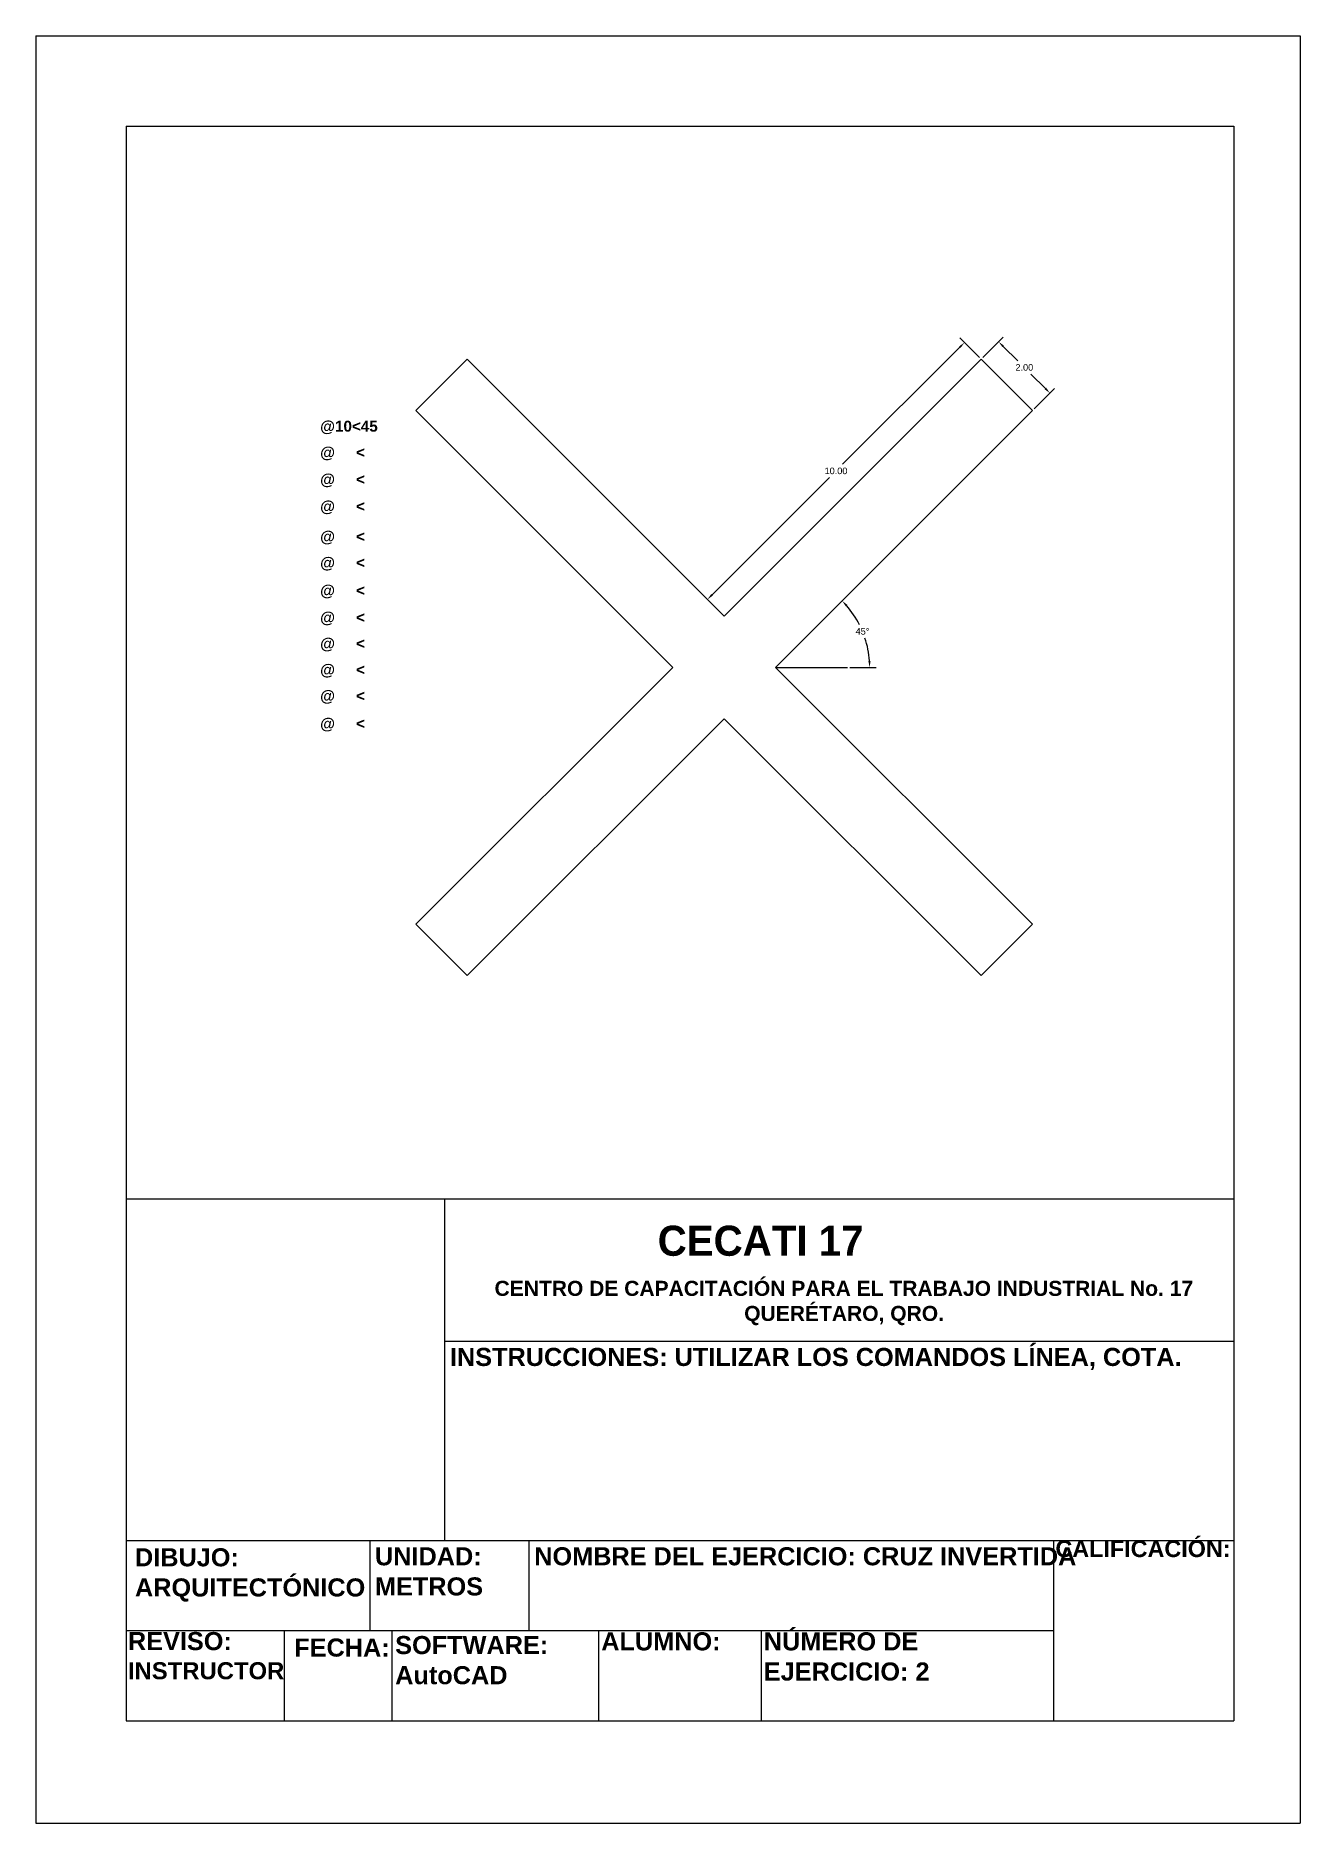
# Model space of a CAD drawing. Header units: inches. Extents: x 57.2 to 92, y 7.5 to 56.7.
import ezdxf

# ---------------------------------------------------------------- set-up
doc = ezdxf.new("R2010")
doc.units = ezdxf.units.IN
doc.header["$MEASUREMENT"] = 0
doc.layers.add('MARGEN', color=7, linetype='Continuous')
doc.styles.get("Standard").update_dxf_attribs({"font": 'arial.ttf'})
doc.dimstyles.get("Standard").update_dxf_attribs({"dimtxt": 0.18, "dimasz": 0.18, "dimexe": 0.18, "dimexo": 0.0625, "dimgap": 0.09, "dimtad": 0, "dimtih": 1, "dimtoh": 1, "dimzin": 0, "dimdsep": 46, "dimtxsty": 'Standard', "dimcen": 0.09, "dimadec": 0, "dimazin": 0, "dimtfac": 1, "dimtofl": 0, "dimtmove": 0, "dimatfit": 3, "dimfxl": 1, "dimtolj": 1, "dimtzin": 0, "dimarcsym": 0})

# ---------------------------------------------------------------- blocks, each defined once
blk = doc.blocks.new('*D1')
at = {"color": 0, "lineweight": -2, "transparency": 16777216}
blk.add_line((79.648, 39.339), (80.377, 39.339), dxfattribs=at)
for start, end in [(26.9224, 41.0168), (3.9832, 18.215)]:
    blk.add_arc((77.608, 39.339), 2.59, start, end, dxfattribs=at)
at = {"color": 0, "transparency": 16777216}
for points in [[(79.54, 41.018), (79.584, 41.059), (79.439, 41.17)], [(80.221, 39.52), (80.161, 39.518), (80.197, 39.339)]]:
    blk.add_solid(points, dxfattribs=at)
at = {"layer": 'Defpoints', "color": 0, "transparency": 16777216}
for p in [(84.679, 46.41), (80.109, 40.009), (77.608, 39.339), (77.608, 39.339), (79.586, 39.339)]:
    blk.add_point(p, dxfattribs=at)
at = {"color": 0, "transparency": 16777216, "insert": (80, 40.33), "char_height": 0.18, "attachment_point": 5}
blk.add_mtext('\\A1;45°', dxfattribs=at)
blk = doc.blocks.new('*D2')
at = {"color": 0, "lineweight": -2, "transparency": 16777216}
for p, q in [((83.309, 47.868), (83.872, 48.432)), ((83.872, 48.177), (84.27, 47.779)), ((85.032, 47.017), (84.634, 47.415)), ((84.723, 46.454), (85.286, 47.017))]:
    blk.add_line(p, q, dxfattribs=at)
at = {"color": 0, "transparency": 16777216}
for points in [[(83.893, 48.198), (83.851, 48.156), (83.745, 48.304)], [(85.053, 47.039), (85.011, 46.996), (85.159, 46.89)]]:
    blk.add_solid(points, dxfattribs=at)
at = {"layer": 'Defpoints', "color": 0, "transparency": 16777216}
for p in [(83.265, 47.824), (85.159, 46.89), (84.679, 46.41)]:
    blk.add_point(p, dxfattribs=at)
at = {"color": 0, "transparency": 16777216, "insert": (84.452, 47.597), "char_height": 0.18, "attachment_point": 5}
blk.add_mtext('\\A1;2.00', dxfattribs=at)
blk = doc.blocks.new('*D3')
at = {"color": 0, "lineweight": -2, "transparency": 16777216}
for p, q in [((83.22, 47.868), (82.678, 48.411)), ((82.678, 48.156), (79.452, 44.93)), ((75.862, 41.339), (79.088, 44.566)), ((76.149, 40.797), (75.607, 41.339))]:
    blk.add_line(p, q, dxfattribs=at)
at = {"color": 0, "transparency": 16777216}
for points in [[(82.657, 48.177), (82.699, 48.135), (82.805, 48.283)], [(75.84, 41.361), (75.883, 41.318), (75.734, 41.212)]]:
    blk.add_solid(points, dxfattribs=at)
at = {"layer": 'Defpoints', "color": 0, "transparency": 16777216}
for p in [(82.805, 48.283), (83.265, 47.824), (76.194, 40.753)]:
    blk.add_point(p, dxfattribs=at)
at = {"color": 0, "transparency": 16777216, "insert": (79.27, 44.748), "char_height": 0.18, "attachment_point": 5}
blk.add_mtext('\\A1;10.00', dxfattribs=at)

msp = doc.modelspace()

# ---------------------------------------------------------------- linework, layer by layer
at = {"color": 28}
for p, q in [((69.122, 47.824), (67.708, 46.41)), ((76.194, 40.753), (69.122, 47.824)), ((83.265, 47.824), (76.194, 40.753)), ((84.679, 46.41), (83.265, 47.824)), ((67.708, 46.41), (74.779, 39.339)), ((77.608, 39.339), (84.679, 46.41)), ((74.779, 39.339), (67.708, 32.268)), ((84.679, 32.268), (77.608, 39.339)), ((69.122, 30.853), (76.194, 37.924)), ((76.194, 37.924), (83.265, 30.853)), ((67.708, 32.268), (69.122, 30.853)), ((83.265, 30.853), (84.679, 32.268))]:
    msp.add_line(p, q, dxfattribs=at)
for p, q in [((77.608, 39.339), (79.586, 39.339)), ((70.821, 15.305), (70.821, 12.82))]:
    msp.add_line(p, q)
at = {"layer": 'MARGEN'}
for p, q in [((57.249, 56.729), (57.249, 7.518)), ((57.249, 56.729), (92.045, 56.729)), ((92.045, 56.729), (92.045, 7.518)), ((59.735, 54.244), (59.735, 15.305)), ((59.735, 54.244), (90.222, 54.244)), ((90.222, 54.244), (90.222, 10.335)), ((59.735, 24.709), (90.222, 24.709)), ((68.501, 24.709), (68.501, 15.305)), ((68.501, 20.793), (90.222, 20.793)), ((59.735, 15.305), (90.222, 15.305)), ((59.735, 15.305), (90.222, 15.305)), ((59.735, 15.305), (68.501, 15.305)), ((59.735, 15.305), (59.735, 10.335)), ((66.438, 15.305), (66.438, 12.82)), ((85.252, 15.305), (85.252, 10.335)), ((59.735, 12.82), (85.252, 12.82)), ((63.952, 12.833), (63.952, 12.833)), ((64.084, 12.82), (64.084, 10.335)), ((67.052, 12.82), (67.052, 10.335)), ((72.738, 12.82), (72.738, 10.335)), ((77.21, 12.82), (77.21, 10.335)), ((59.735, 10.335), (90.222, 10.335)), ((57.249, 7.518), (92.045, 7.518))]:
    msp.add_line(p, q, dxfattribs=at)

# ---------------------------------------------------------------- texts
at = {"attachment_point": 1}
for s, width, gutter_width, heights, insert, char_height in [('{\\fArial|b1|i0|c0|p34;@10<45}', 1.63554, 1, [0], (65.075, 46.129), 0.3), ('{\\fArial|b1|i0|c0|p34;@     <}', 1.63554, 1, [0], (65.075, 45.41), 0.3), ('{\\fArial|b1|i0|c0|p34;@     <}', 1.63554, 1, [0], (65.075, 44.668), 0.3), ('{\\fArial|b1|i0|c0|p34;@     <}', 1.63554, 1, [0], (65.075, 43.926), 0.3), ('{\\fArial|b1|i0|c0|p34;@     <}', 1.63554, 1, [0], (65.075, 43.094), 0.3), ('{\\fArial|b1|i0|c0|p34;@     <}', 1.63554, 1, [0], (65.075, 42.374), 0.3), ('{\\fArial|b1|i0|c0|p34;@     <}', 1.63554, 1, [0], (65.075, 41.609), 0.3), ('{\\fArial|b1|i0|c0|p34;@     <}', 1.63554, 1, [0], (65.075, 40.867), 0.3), ('{\\fArial|b1|i0|c0|p34;@     <}', 1.63554, 1, [0], (65.075, 40.148), 0.3), ('{\\fArial|b1|i0|c0|p34;@     <}', 1.63554, 1, [0], (65.075, 39.428), 0.3), ('{\\fArial|b1|i0|c0|p34;@     <}', 1.63554, 1, [0], (65.075, 38.708), 0.3), ('{\\fArial|b1|i0|c0|p34;@     <}', 1.63554, 1, [0], (65.075, 37.944), 0.3), ('{\\fArial|b1|i0|c0|p34;\\C28;INSTRUCCIONES: UTILIZAR LOS COMANDOS LÍNEA, COTA. }', 21.38437, 0.2, [5.149], (68.646, 20.605), 0.498), ('{\\fArial|b1|i0|c0|p34;\\H0.92369x;\\C28;CALIFICACIÓN:\\H1.08261x;\\C1; }', 4.31723, 0.2, [0], (85.309, 15.306), 0.498), ('{\\fArial|b1|i0|c0|p34;\\C28;DIBUJO: ARQUITECTÓNICO}', 6.44824, 0.2, [0], (59.979, 15.089), 0.498), ('{\\fArial|b1|i0|c0|p34;\\C28;UNIDAD: METROS}', 4.13096, 0.2, [0], (66.583, 15.117), 0.498), ('{\\fArial|b1|i0|c0|p34;\\C28;NOMBRE DEL EJERCICIO: CRUZ INVERTIDA}', 14.23206, 0.2, [2.175], (70.966, 15.117), 0.498), ('{\\fArial|b1|i0|c0|p34;\\C28;NÚMERO DE EJERCICIO: 2}', 7.80613, 0.2, [2.373], (77.283, 12.775), 0.498), ('{\\fArial|b1|i0|c0|p34;\\C28;REVISO: \\H0.94378x;INSTRUCTOR}', 4.13096, 0.2, [0], (59.785, 12.782), 0.498), ('{\\fArial|b1|i0|c0|p34;\\C28;FECHA:}', 4.13096, 0.2, [0], (64.362, 12.604), 0.498), ('{\\fArial|b1|i0|c0|p34;\\C28;SOFTWARE: AutoCAD}', 4.13096, 0.2, [0], (67.14, 12.673), 0.498), ('{\\fArial|b1|i0|c0|p34;\\C28;ALUMNO:}', 4.13096, 0.2, [0], (72.81, 12.775), 0.498)]:
    msp.add_mtext_dynamic_manual_height_columns(s, width=width, gutter_width=gutter_width, heights=heights, dxfattribs=dict(at, insert=insert, char_height=char_height))
at = {"color": 32, "true_color": 0xcd6928, "attachment_point": 1}
for s, width, insert, char_height in [('{\\fBankGothic Md BT|b1|i0|c0|p34;CECATI 17}', 20.52114, (74.364, 23.969), 0.82847), ('\\pi0.29407;{\\fArial|b1|i0|c0|p34;CENTRO DE CAPACITACIÓN PARA EL TRABAJO INDUSTRIAL No. 17\\P\\pi7.16414;QUERÉTARO, QRO.}', 19.76109, (69.58, 22.451), 0.41424)]:
    msp.add_mtext_dynamic_manual_height_columns(s, width=width, gutter_width=2.071, heights=[0], dxfattribs=dict(at, insert=insert, char_height=char_height))

# ---------------------------------------------------------------- dimensions: what is measured, and where the dimension line sits
for p1, p2, distance, picture, middle in [((76.194, 40.753), (83.265, 47.824), 0.65, '*D3', (79.27, 44.748)), ((83.265, 47.824), (84.679, 46.41), 0.679, '*D2', (84.452, 47.597))]:
    dim = msp.add_aligned_dim(p1=p1, p2=p2, distance=distance, dimstyle='Standard')
    dim.commit()
    dim.dimension.update_dxf_attribs({"geometry": picture, "text_midpoint": middle})
dim = msp.add_angular_dim_2l(base=(80.109, 40.009), line1=((77.608, 39.339), (79.586, 39.339)), line2=((77.608, 39.339), (84.679, 46.41)), dimstyle='Standard')
dim.commit()
dim.dimension.update_dxf_attribs({"geometry": '*D1', "text_midpoint": (80, 40.33)})

doc.saveas('drawing.dxf')
